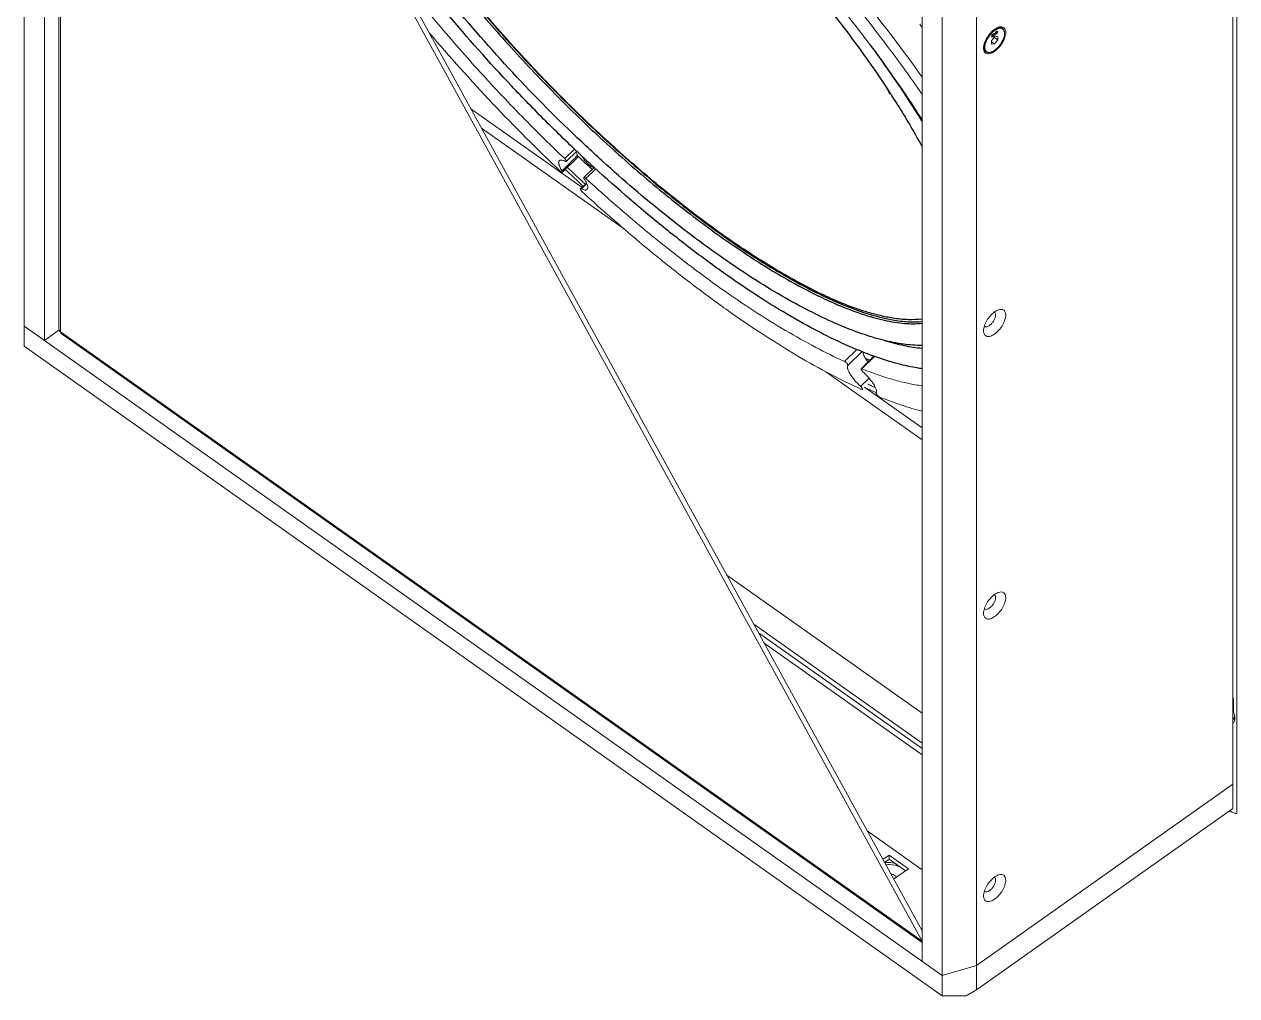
# Model space of a CAD drawing. Header units: millimetres. Extents: x 0 to 9253, y 0 to 2730.
# Drawn here: x 7254 to 7679, y 781.2 to 1121.5 of the extents above; entities that cross this region are included whole.
import ezdxf

# ---------------------------------------------------------------- set-up
doc = ezdxf.new("R2010")
doc.units = ezdxf.units.MM
doc.layers.get('0').update_dxf_attribs({"lineweight": 13})
doc.layers.add('INTFCLR_5745', color=7, linetype='Continuous')
doc.layers.add('INTFCLR_5745_1_1', color=7, linetype='Continuous')

msp = doc.modelspace()

# ---------------------------------------------------------------- linework, layer by layer
at = {"color": 7, "linetype": 'Continuous'}
for p, q in [((7254.02, 1008.72), (7254.02, 1358.04)), ((7261.09, 1010.79), (7261.09, 1353.04)), ((7266.16, 1349.45), (7266.16, 1014.84)), ((7266.75, 1349.04), (7266.75, 1013.84)), ((7267.99, 1348.16), (7568.68, 800.34)), ((7568.68, 803.91), (7271.2, 1345.89)), ((7678.99, 845.04), (7678.99, 1207.79)), ((7677.58, 1197.54), (7677.58, 846.81)), ((7568.68, 793.29), (7568.68, 1135.54)), ((7575.76, 1130.54), (7575.76, 781.22)), ((7587.78, 783.31), (7587.78, 1134.04)), ((7593.1, 1117.85), (7592.98, 1117.64)), ((7592.98, 1117.48), (7593.1, 1117.7)), ((7593.1, 1117.7), (7593.04, 1117.74)), ((7593.21, 1117.93), (7593.1, 1117.85)), ((7593.1, 1117.7), (7593.1, 1116.94)), ((7593.14, 1117.07), (7593.14, 1117.88)), ((7593.21, 1117.02), (7593.21, 1117.93)), ((7593.38, 1117.78), (7593.36, 1117.67)), ((7593.4, 1117.85), (7593.38, 1117.78)), ((7593.4, 1117.84), (7593.39, 1117.77)), ((7593.46, 1117.72), (7593.39, 1117.77)), ((7593.39, 1117.63), (7593.39, 1117.77)), ((7593.44, 1117.96), (7593.4, 1117.85)), ((7593.48, 1117.85), (7593.42, 1117.89)), ((7593.5, 1118.06), (7593.44, 1117.96)), ((7593.46, 1117.72), (7593.48, 1117.85)), ((7593.46, 1117.58), (7593.46, 1117.72)), ((7593.48, 1117.85), (7593.55, 1118.02)), ((7593.59, 1118.18), (7593.5, 1118.06)), ((7593.55, 1118.02), (7593.5, 1118.06)), ((7593.55, 1118.02), (7593.61, 1118.1)), ((7593.61, 1118.1), (7593.56, 1118.14)), ((7593.71, 1118.28), (7593.59, 1118.18)), ((7593.61, 1118.1), (7593.71, 1118.18)), ((7593.71, 1118.18), (7593.65, 1118.23)), ((7593.73, 1118.28), (7593.68, 1118.25)), ((7593.82, 1118.34), (7593.71, 1118.28)), ((7593.71, 1118.18), (7593.8, 1118.23)), ((7593.79, 1118.28), (7593.73, 1118.28)), ((7593.8, 1118.23), (7593.73, 1118.28)), ((7593.86, 1118.23), (7593.79, 1118.28)), ((7593.8, 1118.23), (7593.86, 1118.23)), ((7593.92, 1118.35), (7593.82, 1118.34)), ((7593.86, 1118.23), (7593.93, 1118.17)), ((7593.93, 1117.8), (7593.86, 1117.63)), ((7593.97, 1117.69), (7593.91, 1117.74)), ((7593.97, 1118.33), (7593.92, 1118.35)), ((7593.92, 1117.59), (7593.97, 1117.69)), ((7593.93, 1118.35), (7593.94, 1118.33)), ((7593.93, 1118.17), (7593.95, 1118.07)), ((7593.95, 1117.93), (7593.93, 1117.8)), ((7594.01, 1118.28), (7593.94, 1118.33)), ((7593.94, 1118.33), (7593.96, 1118.29)), ((7593.96, 1117.92), (7593.94, 1117.86)), ((7594.01, 1117.8), (7593.94, 1117.85)), ((7593.95, 1118.07), (7593.95, 1117.93)), ((7594.03, 1118.24), (7593.96, 1118.29)), ((7593.96, 1118.29), (7593.98, 1118.2)), ((7593.98, 1118.03), (7593.96, 1117.92)), ((7594.03, 1117.87), (7593.96, 1117.92)), ((7594.01, 1118.28), (7593.97, 1118.33)), ((7593.97, 1117.69), (7594.01, 1117.8)), ((7594.05, 1118.15), (7593.98, 1118.2)), ((7593.98, 1118.03), (7593.98, 1118.2)), ((7594.05, 1117.98), (7593.98, 1118.03)), ((7594.03, 1118.24), (7594.01, 1118.28)), ((7594.01, 1117.8), (7594.03, 1117.87)), ((7594.05, 1118.15), (7594.03, 1118.24)), ((7594.03, 1117.87), (7594.05, 1117.98)), ((7594.05, 1117.98), (7594.05, 1118.15)), ((7594.3, 1117.88), (7594.2, 1117.82)), ((7594.2, 1117.82), (7594.2, 1117.72)), ((7594.2, 1117.72), (7594.3, 1117.79)), ((7594.3, 1117.79), (7594.23, 1117.84)), ((7594.25, 1119.87), (7595.13, 1120.18)), ((7594.3, 1117.79), (7594.3, 1117.88)), ((7594.49, 1118.68), (7594.45, 1118.55)), ((7594.45, 1118.55), (7594.45, 1118.48)), ((7594.45, 1118.48), (7594.49, 1118.41)), ((7594.47, 1118.61), (7594.47, 1118.63)), ((7594.54, 1118.56), (7594.47, 1118.61)), ((7594.47, 1118.61), (7594.49, 1118.57)), ((7594.54, 1118.6), (7594.48, 1118.65)), ((7594.57, 1118.43), (7594.48, 1118.42)), ((7594.54, 1118.8), (7594.49, 1118.68)), ((7594.56, 1118.52), (7594.49, 1118.57)), ((7594.49, 1118.57), (7594.53, 1118.54)), ((7594.49, 1118.41), (7594.54, 1118.37)), ((7594.58, 1118.2), (7594.49, 1118.13)), ((7594.49, 1118.13), (7594.5, 1118.09)), ((7594.56, 1118.67), (7594.5, 1118.71)), ((7594.59, 1118.11), (7594.5, 1118.1)), ((7594.5, 1118.09), (7594.56, 1118.05)), ((7594.6, 1118.49), (7594.53, 1118.54)), ((7594.64, 1118.92), (7594.54, 1118.8)), ((7594.6, 1118.76), (7594.54, 1118.8)), ((7594.54, 1118.6), (7594.56, 1118.67)), ((7594.54, 1118.56), (7594.54, 1118.6)), ((7594.56, 1118.52), (7594.54, 1118.56)), ((7594.54, 1118.37), (7594.64, 1118.38)), ((7594.56, 1118.67), (7594.6, 1118.76)), ((7594.6, 1118.49), (7594.56, 1118.52)), ((7594.56, 1118.05), (7594.66, 1118.06)), ((7594.66, 1118.47), (7594.57, 1118.43)), ((7594.64, 1118.38), (7594.57, 1118.43)), ((7594.62, 1118.17), (7594.58, 1118.2)), ((7594.68, 1118.16), (7594.59, 1118.11)), ((7594.66, 1118.06), (7594.59, 1118.11)), ((7594.66, 1118.84), (7594.6, 1118.87)), ((7594.6, 1118.76), (7594.66, 1118.84)), ((7594.66, 1118.49), (7594.6, 1118.49)), ((7594.68, 1118.17), (7594.62, 1118.17)), ((7594.73, 1119.01), (7594.64, 1118.92)), ((7594.64, 1118.38), (7594.73, 1118.42)), ((7594.71, 1118.9), (7594.66, 1118.94)), ((7594.66, 1118.84), (7594.71, 1118.9)), ((7594.66, 1118.47), (7594.71, 1118.51)), ((7594.71, 1118.51), (7594.66, 1118.49)), ((7594.73, 1118.42), (7594.66, 1118.47)), ((7594.66, 1118.06), (7594.75, 1118.11)), ((7594.68, 1118.16), (7594.72, 1118.19)), ((7594.73, 1118.19), (7594.68, 1118.17)), ((7594.75, 1118.11), (7594.68, 1118.16)), ((7594.71, 1118.9), (7594.85, 1118.99)), ((7594.85, 1118.6), (7594.71, 1118.51)), ((7594.83, 1119.07), (7594.73, 1119.01)), ((7594.73, 1118.42), (7594.83, 1118.49)), ((7594.85, 1118.27), (7594.73, 1118.19)), ((7594.75, 1118.11), (7594.83, 1118.16)), ((7594.83, 1118.49), (7594.76, 1118.54)), ((7594.83, 1118.16), (7594.76, 1118.21)), ((7594.83, 1119.06), (7594.78, 1119.04)), ((7594.85, 1118.99), (7594.78, 1119.04)), ((7594.92, 1119.12), (7594.83, 1119.07)), ((7594.89, 1119.06), (7594.83, 1119.06)), ((7594.9, 1119.01), (7594.83, 1119.06)), ((7594.83, 1118.49), (7594.92, 1118.58)), ((7594.83, 1118.16), (7594.92, 1118.25)), ((7594.85, 1118.99), (7594.9, 1119.01)), ((7594.9, 1118.66), (7594.85, 1118.6)), ((7594.9, 1118.33), (7594.85, 1118.27)), ((7594.92, 1118.58), (7594.86, 1118.62)), ((7594.92, 1118.25), (7594.86, 1118.29)), ((7594.96, 1119.01), (7594.89, 1119.06)), ((7594.9, 1119.01), (7594.96, 1119.01)), ((7594.96, 1118.74), (7594.9, 1118.66)), ((7594.96, 1118.41), (7594.9, 1118.33)), ((7595.02, 1119.13), (7594.92, 1119.12)), ((7594.92, 1118.58), (7595.04, 1118.74)), ((7594.92, 1118.25), (7595.02, 1118.37)), ((7594.96, 1119.01), (7595, 1118.98)), ((7595, 1118.83), (7594.96, 1118.74)), ((7595, 1118.5), (7594.96, 1118.41)), ((7595.02, 1118.37), (7594.96, 1118.41)), ((7595.04, 1118.74), (7594.98, 1118.78)), ((7595, 1118.98), (7595.02, 1118.94)), ((7595.02, 1118.9), (7595, 1118.83)), ((7595.02, 1118.57), (7595, 1118.5)), ((7595.01, 1119.13), (7595.04, 1119.07)), ((7595.07, 1118.49), (7595.01, 1118.54)), ((7595.07, 1119.09), (7595.02, 1119.13)), ((7595.02, 1118.94), (7595.02, 1118.9)), ((7595.04, 1118.7), (7595.02, 1118.57)), ((7595.04, 1118.67), (7595.02, 1118.6)), ((7595.02, 1118.37), (7595.07, 1118.49)), ((7595.11, 1119.02), (7595.04, 1119.07)), ((7595.04, 1119.07), (7595.06, 1118.95)), ((7595.06, 1118.82), (7595.04, 1118.67)), ((7595.04, 1118.74), (7595.04, 1118.7)), ((7595.11, 1118.62), (7595.04, 1118.67)), ((7595.13, 1118.9), (7595.06, 1118.95)), ((7595.06, 1118.82), (7595.06, 1118.95)), ((7595.13, 1118.77), (7595.06, 1118.82)), ((7595.11, 1119.02), (7595.07, 1119.09)), ((7595.07, 1118.49), (7595.11, 1118.62)), ((7595.13, 1118.9), (7595.11, 1119.02)), ((7595.11, 1118.62), (7595.13, 1118.77)), ((7595.13, 1118.77), (7595.13, 1118.9)), ((7596.96, 1120.04), (7596.9, 1120.08)), ((7590.45, 1113.55), (7590.45, 1114.51)), ((7592.98, 1117.64), (7592.98, 1117.48)), ((7594.14, 1117.13), (7593.08, 1115.77)), ((7593.08, 1115.77), (7593.08, 1114.55)), ((7594.14, 1114.68), (7593.08, 1115.43)), ((7593.08, 1114.55), (7594.14, 1114.68)), ((7593.1, 1117.04), (7593.14, 1117.07)), ((7593.1, 1116.94), (7593.21, 1117.02)), ((7593.21, 1117.02), (7593.14, 1117.07)), ((7593.36, 1117.67), (7593.36, 1117.5)), ((7593.36, 1117.5), (7593.38, 1117.41)), ((7593.38, 1117.41), (7593.4, 1117.37)), ((7593.46, 1117.58), (7593.39, 1117.63)), ((7593.39, 1117.63), (7593.41, 1117.53)), ((7593.4, 1117.37), (7593.44, 1117.32)), ((7593.48, 1117.48), (7593.41, 1117.53)), ((7593.41, 1117.53), (7593.48, 1117.47)), ((7593.43, 1117.35), (7593.41, 1117.35)), ((7593.52, 1117.36), (7593.43, 1117.35)), ((7593.5, 1117.3), (7593.43, 1117.35)), ((7593.44, 1117.32), (7593.5, 1117.3)), ((7593.48, 1117.48), (7593.46, 1117.58)), ((7593.55, 1117.42), (7593.48, 1117.48)), ((7593.55, 1117.42), (7593.48, 1117.47)), ((7593.5, 1117.3), (7593.59, 1117.31)), ((7593.64, 1117.42), (7593.52, 1117.36)), ((7593.59, 1117.31), (7593.52, 1117.36)), ((7593.61, 1117.42), (7593.55, 1117.42)), ((7593.59, 1117.31), (7593.71, 1117.37)), ((7593.71, 1117.47), (7593.61, 1117.42)), ((7593.67, 1117.45), (7593.64, 1117.42)), ((7593.71, 1117.37), (7593.64, 1117.42)), ((7593.8, 1117.55), (7593.71, 1117.47)), ((7593.71, 1117.37), (7593.82, 1117.47)), ((7593.82, 1117.47), (7593.76, 1117.51)), ((7593.86, 1117.63), (7593.8, 1117.55)), ((7593.82, 1117.47), (7593.92, 1117.59)), ((7593.92, 1117.59), (7593.86, 1117.63)), ((7595.2, 1116.05), (7593.97, 1116.92)), ((7595.2, 1117.27), (7594.14, 1117.13)), ((7594.14, 1114.68), (7595.2, 1116.05)), ((7595.2, 1116.05), (7595.2, 1117.27)), ((7591.18, 1111.88), (7591.12, 1111.92)), ((7410.6, 1091.92), (7449.53, 1064.39)), ((7414.34, 1085.11), (7464.35, 1049.74)), ((7447.97, 1075.52), (7442.5, 1070.21)), ((7446.89, 1077.84), (7443.44, 1074.49)), ((7447.71, 1077.06), (7444.01, 1073.47)), ((7448.27, 1075.17), (7447.94, 1075.47)), ((7448.28, 1075.2), (7447.96, 1075.5)), ((7448.1, 1075.02), (7442.63, 1069.71)), ((7443.7, 1073.5), (7443.38, 1073.65)), ((7453.77, 1071.4), (7450.13, 1067.88)), ((7450.11, 1067.83), (7450.13, 1067.88)), ((7454.37, 1070.86), (7450.91, 1067.5)), ((7451.1, 1065.92), (7449, 1063.89)), ((7451.19, 1065.71), (7449.29, 1063.86)), ((7575.76, 788.3), (7254.02, 1015.8)), ((7261.09, 1010.79), (7254.02, 1015.8)), ((7266.3, 1014.48), (7261.09, 1010.79)), ((7266.4, 1014.05), (7266.04, 1014.3)), ((7266.75, 1013.84), (7568.68, 800.34)), ((7267.01, 1013.2), (7568.68, 799.89)), ((7254.02, 1008.72), (7575.76, 781.22)), ((7545.82, 1007.6), (7541.52, 1003.43)), ((7547.65, 1006.88), (7542.66, 1002.03)), ((7551.84, 1005.23), (7547.33, 1000.86)), ((7552.03, 1005.17), (7547.58, 1000.85)), ((7535.01, 999.78), (7568.68, 975.97)), ((7542.67, 1002.06), (7542.66, 1002.03)), ((7550.14, 997.56), (7547.16, 994.66)), ((7548.54, 994.38), (7568.68, 980.14)), ((7500.29, 928.53), (7568.68, 880.16)), ((7568.68, 869.67), (7509.7, 911.38)), ((7511.36, 908.35), (7568.68, 867.82)), ((7568.68, 865.57), (7513.38, 904.68)), ((7677.58, 885.4), (7677.75, 885.52)), ((7677.86, 884.74), (7677.86, 881.12)), ((7678.36, 878.02), (7678.36, 878.73)), ((7587.78, 791.8), (7677.58, 855.3)), ((7587.78, 783.31), (7677.58, 846.81)), ((7676.54, 846.07), (7676.87, 845.84)), ((7568.68, 825.34), (7549.47, 838.93)), ((7557.19, 830.46), (7554.97, 828.89)), ((7557.19, 829.05), (7555.53, 827.87)), ((7563.91, 825.71), (7557.19, 830.46)), ((7557.19, 830.46), (7557.19, 829.05)), ((7562.91, 825), (7557.19, 829.05)), ((7558.73, 822.05), (7563.91, 825.71)), ((7587.78, 791.8), (7575.76, 788.3)), ((7584.17, 781.2), (7587.78, 783.31)), ((7584.17, 781.2), (7575.76, 781.22))]:
    msp.add_line(p, q, dxfattribs=at)
for centre, radius, start, end in [((7147.24, 805.24), 526.32, 36.7907, 36.94), ((7598.52, 1113.26), 7.53, 128.4228, 131.2285), ((7598.13, 1114.16), 6.91, 124.1634, 125.2675), ((7597.24, 1115.64), 5.18, 114.8763, 118.6811), ((7596.42, 1116.68), 3.7, 110.2547, 111.2138), ((7596.15, 1119.01), 1.31, 65.3115, 67.1109), ((7596.16, 1119.04), 1.27, 59.884, 65.3309), ((7596.17, 1119.06), 1.25, 54.7384, 59.8805), ((7596.23, 1119.02), 1.25, 54.734, 58.035), ((7594.17, 1118.36), 3.43, 359.9991, 0.5386), ((7593.93, 1113.55), 3.48, 179.9992, 180.5137), ((7593.98, 1113.5), 3.5, 179.9992, 180.5137), ((7594.03, 1113.46), 3.5, 179.9991, 180.5386), ((7594.11, 1113.46), 3.43, 179.9991, 180.5386), ((7591.91, 1112.9), 1.26, 228.1075, 234.7205), ((7444.12, 1074.35), 0.95, 243.8008, 246.8671), ((7868.88, 1519.17), 617.03, 226.52869, 227.18674), ((7871.94, 1522.05), 615.79, 226.52709, 227.13665), ((7874.17, 1524.14), 625.27, 226.48199, 227.27026), ((7864.31, 1514.25), 610.31, 227.18802, 227.33271), ((7593.66, 1019.99), 0.764, 54.7788, 65.313), ((7591.08, 1016.34), 0.764, 224.2411, 234.697), ((7619.63, 1152.27), 171.7, 245.9945, 246.6), ((7616.94, 1146.09), 164.97, 246.6029, 246.9262), ((7593.66, 920.99), 0.764, 54.7788, 65.313), ((7591.08, 917.34), 0.764, 224.2411, 234.697), ((7672.98, 878.24), 6.19, 37.8598, 41.9574), ((7593.66, 822), 0.764, 54.7788, 65.313), ((7591.08, 818.35), 0.764, 224.2411, 234.697)]:
    msp.add_arc(centre, radius, start, end, dxfattribs=at)
for points, knots in [([(7490.08, 1188.05), (7497.58, 1180.93), (7512.18, 1166.33), (7529.47, 1147.31), (7542.56, 1131.77), (7551.82, 1120.17), (7560.54, 1108.63), (7566.05, 1100.88), (7568.7, 1097.03)], [0, 0, 0, 0, 0.257472, 0.513882, 0.639833, 0.763302, 0.883584, 1, 1, 1, 1]), ([(7568.69, 1088.18), (7566.15, 1092.16), (7560.8, 1100.2), (7552.19, 1112.21), (7542.88, 1124.35), (7532.93, 1136.54), (7522.44, 1148.66), (7511.48, 1160.63), (7500.16, 1172.34), (7492.39, 1179.94), (7488.46, 1183.68)], [0, 0, 0, 0, 0.113296, 0.231717, 0.354424, 0.480526, 0.609096, 0.739179, 0.869805, 1, 1, 1, 1]), ([(7524.36, 1157.83), (7532.49, 1148.92), (7547.85, 1131.09), (7562.11, 1112.36), (7568.73, 1102.99)], [0, 0, 0, 0, 0.5126, 1, 1, 1, 1]), ([(7383.94, 1140.48), (7388.32, 1134.76), (7397.45, 1123.34), (7411.96, 1106.61), (7427.31, 1090.24), (7437.99, 1079.67), (7443.44, 1074.49)], [0, 0, 0, 0, 0.243051, 0.493112, 0.746634, 1, 1, 1, 1]), ([(7441.81, 1070.12), (7433.73, 1077.81), (7418.01, 1093.57), (7403.14, 1110.13), (7395.96, 1118.58)], [0, 0, 0, 0, 0.501614, 1, 1, 1, 1]), ([(7590.45, 1113.55), (7590.45, 1113.77), (7590.49, 1114.23), (7590.65, 1114.93), (7590.91, 1115.67), (7591.27, 1116.42), (7591.7, 1117.15), (7592.2, 1117.86), (7592.76, 1118.51), (7593.16, 1118.9), (7593.37, 1119.08)], [0, 0, 0, 0, 0.101802, 0.214792, 0.337334, 0.467092, 0.601289, 0.736896, 0.870804, 1, 1, 1, 1]), ([(7593.52, 1119.31), (7592.89, 1118.76), (7591.78, 1117.49), (7590.97, 1116.01), (7590.68, 1115.23)], [0, 0, 0, 0, 0.501341, 1, 1, 1, 1]), ([(7590.68, 1113.46), (7590.68, 1113.67), (7590.72, 1114.13), (7590.88, 1114.82), (7591.14, 1115.55), (7591.49, 1116.29), (7591.92, 1117.02), (7592.41, 1117.71), (7592.96, 1118.35), (7593.36, 1118.74), (7593.56, 1118.92)], [0, 0, 0, 0, 0.101809, 0.21482, 0.33739, 0.467175, 0.601392, 0.736997, 0.870873, 1, 1, 1, 1]), ([(7597.61, 1118.36), (7597.61, 1118.24), (7597.59, 1118), (7597.52, 1117.49), (7597.35, 1116.82), (7597.03, 1116.01), (7596.61, 1115.19), (7596.09, 1114.39), (7595.5, 1113.65), (7594.85, 1113), (7594.19, 1112.46), (7593.61, 1112.1), (7593.16, 1111.89), (7592.84, 1111.77), (7592.53, 1111.7), (7592.24, 1111.66), (7591.97, 1111.67), (7591.71, 1111.71), (7591.48, 1111.8), (7591.27, 1111.93), (7591.09, 1112.1), (7590.94, 1112.3), (7590.82, 1112.54), (7590.74, 1112.81), (7590.69, 1113.11), (7590.68, 1113.32), (7590.68, 1113.43)], [0, 0, 0, 0, 0.029644, 0.06125, 0.129801, 0.20439, 0.283166, 0.363967, 0.444489, 0.522448, 0.59574, 0.66262, 0.693291, 0.721991, 0.748719, 0.77356, 0.796699, 0.818437, 0.839192, 0.859486, 0.879891, 0.900968, 0.9232, 0.946964, 0.972525, 1, 1, 1, 1]), ([(7593.17, 1118.84), (7592.94, 1118.62), (7592.5, 1118.16), (7591.91, 1117.39), (7591.4, 1116.57), (7591.12, 1116), (7590.99, 1115.71)], [0, 0, 0, 0, 0.247241, 0.501137, 0.754455, 1, 1, 1, 1]), ([(7591.05, 1115.67), (7591.18, 1115.96), (7591.46, 1116.53), (7591.97, 1117.35), (7592.56, 1118.11), (7593, 1118.58), (7593.23, 1118.8)], [0, 0, 0, 0, 0.245539, 0.498854, 0.752751, 1, 1, 1, 1]), ([(7597.63, 1118.41), (7597.63, 1118.21), (7597.6, 1117.8), (7597.47, 1117.17), (7597.25, 1116.51), (7596.96, 1115.83), (7596.6, 1115.16), (7596.18, 1114.51), (7595.71, 1113.89), (7595.2, 1113.32), (7594.66, 1112.81), (7594.11, 1112.38), (7593.56, 1112.04), (7593.02, 1111.79), (7592.49, 1111.64), (7592.01, 1111.6), (7591.63, 1111.66), (7591.36, 1111.76), (7591.24, 1111.84), (7591.18, 1111.88)], [0, 0, 0, 0, 0.057138, 0.119733, 0.187177, 0.258531, 0.332631, 0.408169, 0.483763, 0.558032, 0.629658, 0.697462, 0.760484, 0.818083, 0.870065, 0.916827, 0.95949, 0.979883, 1, 1, 1, 1]), ([(7593.99, 1119.52), (7593.92, 1119.47), (7593.64, 1119.26), (7593.37, 1119.03), (7593.17, 1118.84)], [0, 0, 0, 0, 0.241523, 1, 1, 1, 1]), ([(7593.23, 1118.8), (7593.3, 1118.86), (7593.56, 1119.1), (7593.84, 1119.33), (7594.05, 1119.48)], [0, 0, 0, 0, 0.258081, 1, 1, 1, 1]), ([(7593.37, 1119.08), (7593.51, 1119.21), (7593.8, 1119.44), (7594.25, 1119.75), (7594.69, 1120), (7594.99, 1120.13), (7595.13, 1120.18)], [0, 0, 0, 0, 0.274413, 0.533926, 0.776293, 1, 1, 1, 1]), ([(7594.14, 1119.8), (7594.09, 1119.76), (7593.88, 1119.61), (7593.67, 1119.44), (7593.52, 1119.31)], [0, 0, 0, 0, 0.24329, 1, 1, 1, 1]), ([(7593.85, 1119.15), (7593.98, 1119.26), (7594.26, 1119.46), (7594.55, 1119.64), (7594.7, 1119.72)], [0, 0, 0, 0, 0.515448, 1, 1, 1, 1]), ([(7595.09, 1120.13), (7594.9, 1120.06), (7594.52, 1119.88), (7594.17, 1119.65), (7593.99, 1119.52)], [0, 0, 0, 0, 0.477049, 1, 1, 1, 1]), ([(7594.05, 1119.48), (7594.19, 1119.58), (7594.45, 1119.75), (7594.74, 1119.9), (7594.88, 1119.97)], [0, 0, 0, 0, 0.516371, 1, 1, 1, 1]), ([(7594.14, 1112.02), (7594.69, 1112.41), (7595.71, 1113.36), (7596.93, 1115.04), (7597.77, 1116.83), (7598.03, 1118.08), (7598.03, 1118.66)], [0, 0, 0, 0, 0.253701, 0.524646, 0.782308, 1, 1, 1, 1]), ([(7594.76, 1120.18), (7594.72, 1120.16), (7594.54, 1120.06), (7594.37, 1119.96), (7594.25, 1119.87)], [0, 0, 0, 0, 0.243616, 1, 1, 1, 1]), ([(7594.7, 1119.72), (7594.72, 1119.74), (7594.81, 1119.78), (7594.91, 1119.83), (7594.98, 1119.86)], [0, 0, 0, 0, 0.254801, 1, 1, 1, 1]), ([(7594.88, 1119.97), (7594.9, 1119.98), (7594.99, 1120.02), (7595.08, 1120.06), (7595.14, 1120.09)], [0, 0, 0, 0, 0.254907, 1, 1, 1, 1]), ([(7594.98, 1119.86), (7595.15, 1119.94), (7595.41, 1120.04), (7595.77, 1120.12), (7596.09, 1120.16), (7596.39, 1120.15), (7596.67, 1120.07), (7596.86, 1119.98), (7597.03, 1119.87), (7597.18, 1119.73), (7597.31, 1119.56), (7597.41, 1119.37), (7597.5, 1119.15), (7597.58, 1118.83), (7597.6, 1118.57), (7597.61, 1118.39)], [0, 0, 0, 0, 0.151793, 0.221232, 0.286521, 0.405927, 0.461526, 0.515424, 0.568636, 0.622237, 0.677269, 0.734651, 0.795146, 0.859338, 1, 1, 1, 1]), ([(7595.44, 1120.49), (7595.41, 1120.48), (7595.28, 1120.43), (7595.16, 1120.38), (7595.07, 1120.34)], [0, 0, 0, 0, 0.243566, 1, 1, 1, 1]), ([(7595.13, 1120.18), (7595.3, 1120.24), (7595.62, 1120.32), (7596.09, 1120.36), (7596.46, 1120.3), (7596.72, 1120.19), (7596.84, 1120.12), (7596.9, 1120.08)], [0, 0, 0, 0, 0.284745, 0.541525, 0.776473, 0.888968, 1, 1, 1, 1]), ([(7596.66, 1120.22), (7596.55, 1120.26), (7596.32, 1120.32), (7595.95, 1120.34), (7595.55, 1120.28), (7595.28, 1120.2), (7595.14, 1120.15)], [0, 0, 0, 0, 0.218838, 0.454967, 0.714307, 1, 1, 1, 1]), ([(7595.14, 1120.09), (7595.31, 1120.15), (7595.63, 1120.25), (7596.1, 1120.31), (7596.47, 1120.26), (7596.72, 1120.18), (7596.84, 1120.11), (7596.9, 1120.08)], [0, 0, 0, 0, 0.290973, 0.550348, 0.783204, 0.892874, 1, 1, 1, 1]), ([(7597.6, 1120.13), (7597.5, 1120.26), (7597.22, 1120.5), (7596.69, 1120.68), (7596.07, 1120.68), (7595.65, 1120.57), (7595.44, 1120.49)], [0, 0, 0, 0, 0.222957, 0.451724, 0.706641, 1, 1, 1, 1]), ([(7596.96, 1120.04), (7597.01, 1120), (7597.12, 1119.91), (7597.3, 1119.7), (7597.49, 1119.38), (7597.61, 1118.91), (7597.63, 1118.58), (7597.63, 1118.41)], [0, 0, 0, 0, 0.111032, 0.223527, 0.458475, 0.715255, 1, 1, 1, 1]), ([(7598.03, 1118.66), (7598.03, 1118.8), (7598, 1119.32), (7597.83, 1119.84), (7597.6, 1120.13)], [0, 0, 0, 0, 0.28432, 1, 1, 1, 1]), ([(7590.44, 1114.5), (7590.41, 1114.38), (7590.31, 1113.94), (7590.25, 1113.49), (7590.25, 1113.16)], [0, 0, 0, 0, 0.268187, 1, 1, 1, 1]), ([(7590.68, 1115.23), (7590.65, 1115.17), (7590.57, 1114.93), (7590.49, 1114.68), (7590.44, 1114.5)], [0, 0, 0, 0, 0.256149, 1, 1, 1, 1]), ([(7591.12, 1111.92), (7591.07, 1111.96), (7590.96, 1112.04), (7590.78, 1112.25), (7590.6, 1112.57), (7590.47, 1113.02), (7590.45, 1113.35), (7590.45, 1113.52)], [0, 0, 0, 0, 0.111341, 0.224105, 0.459343, 0.715925, 1, 1, 1, 1]), ([(7590.99, 1115.71), (7590.91, 1115.52), (7590.77, 1115.14), (7590.6, 1114.57), (7590.5, 1114.02), (7590.47, 1113.67), (7590.47, 1113.5)], [0, 0, 0, 0, 0.275372, 0.535483, 0.777657, 1, 1, 1, 1]), ([(7590.48, 1113.47), (7590.48, 1113.3), (7590.5, 1112.98), (7590.62, 1112.54), (7590.8, 1112.23), (7590.97, 1112.04), (7591.07, 1111.95), (7591.12, 1111.92)], [0, 0, 0, 0, 0.288939, 0.547014, 0.780263, 0.891055, 1, 1, 1, 1]), ([(7590.53, 1113.46), (7590.53, 1113.63), (7590.56, 1113.98), (7590.66, 1114.52), (7590.82, 1115.09), (7590.97, 1115.47), (7591.05, 1115.67)], [0, 0, 0, 0, 0.222346, 0.46452, 0.724629, 1, 1, 1, 1]), ([(7591.07, 1111.97), (7591.03, 1112), (7590.94, 1112.09), (7590.8, 1112.28), (7590.66, 1112.58), (7590.56, 1112.98), (7590.54, 1113.27), (7590.53, 1113.43)], [0, 0, 0, 0, 0.108571, 0.219835, 0.454933, 0.713559, 1, 1, 1, 1]), ([(7590.25, 1113.16), (7590.25, 1113.11), (7590.26, 1112.91), (7590.28, 1112.72), (7590.3, 1112.57)], [0, 0, 0, 0, 0.260727, 1, 1, 1, 1]), ([(7590.3, 1112.57), (7590.32, 1112.49), (7590.39, 1112.18), (7590.53, 1111.87), (7590.68, 1111.69)], [0, 0, 0, 0, 0.271555, 1, 1, 1, 1]), ([(7590.68, 1111.69), (7590.83, 1111.49), (7591.29, 1111.17), (7592.18, 1111.11), (7593.17, 1111.41), (7593.81, 1111.79), (7594.14, 1112.02)], [0, 0, 0, 0, 0.197817, 0.415521, 0.681178, 1, 1, 1, 1]), ([(7447.97, 1075.52), (7447.91, 1075.62), (7447.67, 1076), (7447.45, 1076.38), (7447.31, 1076.68)], [0, 0, 0, 0, 0.265624, 1, 1, 1, 1]), ([(7448.1, 1075.02), (7448.15, 1075.06), (7448.14, 1075.17), (7448.1, 1075.28), (7448.05, 1075.39), (7448.01, 1075.47), (7447.97, 1075.52)], [0, 0, 0, 0, 0.348621, 0.483916, 0.638805, 1, 1, 1, 1]), ([(7449.68, 1075.21), (7449.75, 1075.02), (7449.94, 1074.63), (7450.47, 1073.81), (7451.34, 1072.82), (7452.32, 1071.96), (7453.11, 1071.47), (7453.47, 1071.31), (7453.64, 1071.27)], [0, 0, 0, 0, 0.102769, 0.227538, 0.514123, 0.792886, 0.908556, 1, 1, 1, 1]), ([(7441.56, 1073.74), (7441.5, 1073.67), (7441.39, 1073.51), (7441.32, 1073.2), (7441.33, 1072.83), (7441.4, 1072.48), (7441.5, 1072.18), (7441.62, 1071.84), (7441.82, 1071.38), (7442.13, 1070.8), (7442.37, 1070.41), (7442.5, 1070.21)], [0, 0, 0, 0, 0.069928, 0.149323, 0.244423, 0.358207, 0.422435, 0.491518, 0.643841, 0.814044, 1, 1, 1, 1]), ([(7443.38, 1073.65), (7443.18, 1073.73), (7442.82, 1073.87), (7442.37, 1073.95), (7442.06, 1073.95), (7441.86, 1073.91), (7441.7, 1073.84), (7441.6, 1073.77), (7441.56, 1073.74)], [0, 0, 0, 0, 0.332821, 0.603877, 0.717903, 0.819737, 0.912383, 1, 1, 1, 1]), ([(7443.44, 1074.49), (7443.54, 1074.39), (7443.68, 1074.24), (7443.84, 1074.03), (7443.93, 1073.88), (7444, 1073.75), (7444.04, 1073.63), (7444.05, 1073.54), (7444.02, 1073.48), (7444.01, 1073.47)], [0, 0, 0, 0, 0.343281, 0.503936, 0.648616, 0.772125, 0.870891, 0.944609, 1, 1, 1, 1]), ([(7444.01, 1073.47), (7444, 1073.46), (7443.96, 1073.44), (7443.9, 1073.44), (7443.83, 1073.45), (7443.78, 1073.47), (7443.75, 1073.48)], [0, 0, 0, 0, 0.179245, 0.394964, 0.667091, 1, 1, 1, 1]), ([(7442.37, 1069.72), (7442.28, 1069.76), (7442.08, 1069.89), (7441.91, 1070.03), (7441.81, 1070.12)], [0, 0, 0, 0, 0.446236, 1, 1, 1, 1]), ([(7442.63, 1069.71), (7442.62, 1069.7), (7442.59, 1069.68), (7442.53, 1069.68), (7442.45, 1069.69), (7442.4, 1069.71), (7442.37, 1069.72)], [0, 0, 0, 0, 0.179251, 0.394931, 0.667023, 1, 1, 1, 1]), ([(7442.5, 1070.21), (7442.53, 1070.16), (7442.58, 1070.08), (7442.63, 1069.97), (7442.67, 1069.86), (7442.68, 1069.75), (7442.63, 1069.71)], [0, 0, 0, 0, 0.361195, 0.516084, 0.65138, 1, 1, 1, 1]), ([(7450.28, 1067.35), (7450.22, 1067.44), (7450.15, 1067.57), (7450.1, 1067.74), (7450.1, 1067.81), (7450.11, 1067.83)], [0, 0, 0, 0, 0.616201, 0.837431, 1, 1, 1, 1]), ([(7450.13, 1067.88), (7450.15, 1067.89), (7450.18, 1067.91), (7450.26, 1067.91), (7450.34, 1067.89), (7450.44, 1067.85), (7450.55, 1067.79), (7450.71, 1067.68), (7450.83, 1067.58), (7450.91, 1067.5)], [0, 0, 0, 0, 0.059741, 0.133702, 0.228837, 0.346699, 0.48596, 0.643943, 1, 1, 1, 1]), ([(7451.49, 1063.99), (7451.52, 1064.07), (7451.55, 1064.27), (7451.54, 1064.6), (7451.46, 1064.97), (7451.28, 1065.56), (7450.9, 1066.37), (7450.51, 1067.01), (7450.28, 1067.35)], [0, 0, 0, 0, 0.075049, 0.163117, 0.265975, 0.384196, 0.665455, 1, 1, 1, 1]), ([(7450.91, 1067.5), (7454.83, 1063.9), (7462.69, 1056.9), (7474.6, 1046.89), (7486.43, 1037.55), (7498.1, 1028.97), (7509.5, 1021.21), (7520.54, 1014.34), (7531.13, 1008.41), (7538.12, 1004.97), (7541.52, 1003.43)], [0, 0, 0, 0, 0.143339, 0.283342, 0.418983, 0.549281, 0.673321, 0.790264, 0.899365, 1, 1, 1, 1]), ([(7449.62, 1062.83), (7449.52, 1062.92), (7449.34, 1063.1), (7449.16, 1063.35), (7449.05, 1063.54), (7448.99, 1063.66), (7448.97, 1063.76), (7448.97, 1063.82), (7448.98, 1063.85)], [0, 0, 0, 0, 0.32202, 0.6196, 0.746275, 0.852714, 0.936947, 1, 1, 1, 1]), ([(7448.98, 1063.85), (7448.98, 1063.85), (7448.99, 1063.87), (7449, 1063.88), (7449, 1063.89)], [0, 0, 0, 0, 0.263028, 1, 1, 1, 1]), ([(7449, 1063.89), (7449.02, 1063.9), (7449.05, 1063.92), (7449.12, 1063.92), (7449.2, 1063.9), (7449.26, 1063.88), (7449.29, 1063.86)], [0, 0, 0, 0, 0.174047, 0.387852, 0.661878, 1, 1, 1, 1]), ([(7449.29, 1063.86), (7449.51, 1063.76), (7449.91, 1063.6), (7450.42, 1063.48), (7450.77, 1063.47), (7450.98, 1063.5), (7451.17, 1063.57), (7451.27, 1063.65), (7451.31, 1063.69)], [0, 0, 0, 0, 0.33763, 0.610802, 0.724476, 0.824917, 0.915248, 1, 1, 1, 1]), ([(7547.51, 993.61), (7543.83, 995.27), (7536.28, 998.98), (7524.84, 1005.38), (7512.92, 1012.8), (7500.6, 1021.18), (7487.99, 1030.46), (7475.2, 1040.54), (7462.33, 1051.37), (7453.85, 1058.94), (7449.62, 1062.83)], [0, 0, 0, 0, 0.100567, 0.209627, 0.326553, 0.450595, 0.580913, 0.716584, 0.856623, 1, 1, 1, 1]), ([(7451.31, 1063.69), (7451.35, 1063.73), (7451.43, 1063.82), (7451.47, 1063.93), (7451.49, 1063.99)], [0, 0, 0, 0, 0.485831, 1, 1, 1, 1]), ([(7594.14, 1020.8), (7593.59, 1020.42), (7592.57, 1019.46), (7591.35, 1017.78), (7590.51, 1015.99), (7590.25, 1014.74), (7590.25, 1014.16)], [0, 0, 0, 0, 0.253701, 0.524646, 0.782308, 1, 1, 1, 1]), ([(7594.49, 1019.66), (7594.49, 1019.86), (7594.45, 1020.22), (7594.23, 1020.52), (7594.1, 1020.61)], [0, 0, 0, 0, 0.549302, 1, 1, 1, 1]), ([(7595.44, 1021.5), (7595.33, 1021.46), (7594.87, 1021.27), (7594.45, 1021.02), (7594.14, 1020.8)], [0, 0, 0, 0, 0.231252, 1, 1, 1, 1]), ([(7598.03, 1019.66), (7598.03, 1020.02), (7597.95, 1020.68), (7597.37, 1021.49), (7596.42, 1021.76), (7595.77, 1021.61), (7595.44, 1021.5)], [0, 0, 0, 0, 0.274851, 0.500018, 0.725179, 1, 1, 1, 1]), ([(7590.64, 1015.71), (7590.74, 1015.64), (7590.99, 1015.55), (7591.43, 1015.57), (7591.9, 1015.74), (7592.21, 1015.93), (7592.37, 1016.04)], [0, 0, 0, 0, 0.195685, 0.419998, 0.68823, 1, 1, 1, 1]), ([(7592.37, 1016.04), (7592.67, 1016.25), (7593.23, 1016.77), (7593.89, 1017.69), (7594.35, 1018.67), (7594.49, 1019.35), (7594.49, 1019.66)], [0, 0, 0, 0, 0.253664, 0.52465, 0.78234, 1, 1, 1, 1]), ([(7594.14, 1013.02), (7594.69, 1013.41), (7595.71, 1014.36), (7596.93, 1016.04), (7597.77, 1017.84), (7598.03, 1019.09), (7598.03, 1019.66)], [0, 0, 0, 0, 0.253701, 0.524646, 0.782308, 1, 1, 1, 1]), ([(7266.16, 1014.84), (7266.16, 1014.65), (7266.29, 1014.25), (7266.58, 1013.96), (7266.75, 1013.84)], [0, 0, 0, 0, 0.471034, 1, 1, 1, 1]), ([(7266.75, 1013.84), (7266.75, 1013.71), (7266.78, 1013.47), (7266.92, 1013.26), (7267.01, 1013.2)], [0, 0, 0, 0, 0.549315, 1, 1, 1, 1]), ([(7590.25, 1014.16), (7590.25, 1013.93), (7590.29, 1013.48), (7590.51, 1012.89), (7590.88, 1012.44), (7591.4, 1012.18), (7592.01, 1012.12), (7592.98, 1012.31), (7593.69, 1012.7), (7594.14, 1013.02)], [0, 0, 0, 0, 0.132214, 0.246897, 0.349689, 0.450966, 0.56152, 0.688704, 1, 1, 1, 1]), ([(7541.52, 1003.43), (7541.59, 1003.4), (7541.73, 1003.32), (7542.01, 1003.11), (7542.27, 1002.84), (7542.49, 1002.56), (7542.6, 1002.36), (7542.67, 1002.2), (7542.68, 1002.1), (7542.67, 1002.06)], [0, 0, 0, 0, 0.117114, 0.257798, 0.567415, 0.713227, 0.838289, 0.934646, 1, 1, 1, 1]), ([(7548.82, 1004.54), (7548.7, 1004.75), (7548.48, 1005.15), (7548.23, 1005.73), (7548.06, 1006.26), (7548.01, 1006.59), (7548, 1006.74)], [0, 0, 0, 0, 0.305179, 0.574955, 0.806691, 1, 1, 1, 1]), ([(7549.72, 1003.18), (7549.63, 1003.29), (7549.31, 1003.73), (7549.02, 1004.19), (7548.82, 1004.54)], [0, 0, 0, 0, 0.263565, 1, 1, 1, 1]), ([(7542.59, 1001.87), (7542.53, 1001.7), (7542.52, 1001.39), (7542.6, 1000.97), (7542.75, 1000.43), (7543.08, 999.68), (7543.64, 998.72), (7544.35, 997.7), (7545.19, 996.66), (7546.13, 995.63), (7546.81, 994.98), (7547.16, 994.66)], [0, 0, 0, 0, 0.062954, 0.102342, 0.147375, 0.254099, 0.381092, 0.524445, 0.679182, 0.839678, 1, 1, 1, 1]), ([(7542.66, 1002.03), (7542.65, 1002.02), (7542.62, 1001.97), (7542.6, 1001.92), (7542.59, 1001.87)], [0, 0, 0, 0, 0.243098, 1, 1, 1, 1]), ([(7547.44, 1000.39), (7547.41, 1000.44), (7547.37, 1000.52), (7547.33, 1000.62), (7547.3, 1000.71), (7547.29, 1000.82), (7547.33, 1000.86)], [0, 0, 0, 0, 0.359516, 0.513352, 0.647861, 1, 1, 1, 1]), ([(7547.33, 1000.86), (7547.34, 1000.87), (7547.37, 1000.89), (7547.43, 1000.89), (7547.5, 1000.88), (7547.55, 1000.86), (7547.58, 1000.85)], [0, 0, 0, 0, 0.18259, 0.399426, 0.670136, 1, 1, 1, 1]), ([(7547.98, 999.77), (7547.87, 999.86), (7547.68, 1000.06), (7547.51, 1000.28), (7547.44, 1000.39)], [0, 0, 0, 0, 0.519421, 1, 1, 1, 1]), ([(7547.58, 1000.85), (7549.47, 1000.1), (7553.15, 998.72), (7558.59, 996.99), (7563.73, 995.7), (7567.08, 995.1), (7568.7, 994.88)], [0, 0, 0, 0, 0.277574, 0.536752, 0.777477, 1, 1, 1, 1]), ([(7551.73, 995.41), (7551.5, 995.78), (7550.97, 996.55), (7550.08, 997.66), (7549.08, 998.75), (7548.35, 999.44), (7547.98, 999.77)], [0, 0, 0, 0, 0.230243, 0.480631, 0.740853, 1, 1, 1, 1]), ([(7547.16, 994.66), (7547.29, 994.54), (7547.48, 994.34), (7547.68, 994.06), (7547.75, 993.93), (7547.77, 993.86)], [0, 0, 0, 0, 0.547849, 0.794591, 1, 1, 1, 1]), ([(7552.65, 992.32), (7552.73, 992.48), (7552.77, 992.78), (7552.72, 993.2), (7552.62, 993.58), (7552.47, 993.99), (7552.19, 994.62), (7551.93, 995.09), (7551.73, 995.41)], [0, 0, 0, 0, 0.160693, 0.262044, 0.379064, 0.512019, 0.660524, 1, 1, 1, 1]), ([(7547.78, 993.59), (7547.77, 993.58), (7547.74, 993.56), (7547.67, 993.56), (7547.59, 993.57), (7547.54, 993.6), (7547.51, 993.61)], [0, 0, 0, 0, 0.176279, 0.390789, 0.663874, 1, 1, 1, 1]), ([(7547.77, 993.86), (7547.79, 993.82), (7547.82, 993.75), (7547.82, 993.66), (7547.81, 993.63)], [0, 0, 0, 0, 0.58431, 1, 1, 1, 1]), ([(7547.81, 993.63), (7547.81, 993.63), (7547.8, 993.61), (7547.79, 993.6), (7547.78, 993.59)], [0, 0, 0, 0, 0.263043, 1, 1, 1, 1]), ([(7552.75, 992.44), (7552.4, 992.59), (7551.02, 993.2), (7549.65, 993.82), (7548.62, 994.3)], [0, 0, 0, 0, 0.246556, 1, 1, 1, 1]), ([(7552.79, 991.88), (7552.76, 991.93), (7552.71, 992.01), (7552.66, 992.13), (7552.64, 992.24), (7552.64, 992.3), (7552.65, 992.32)], [0, 0, 0, 0, 0.339567, 0.621162, 0.839224, 1, 1, 1, 1]), ([(7553.82, 990.92), (7553.78, 990.94), (7553.69, 990.98), (7553.5, 991.1), (7553.26, 991.3), (7553, 991.57), (7552.85, 991.78), (7552.79, 991.88)], [0, 0, 0, 0, 0.095209, 0.207449, 0.467573, 0.744899, 1, 1, 1, 1]), ([(7568.69, 986.01), (7566.27, 986.61), (7561.25, 988.09), (7556.35, 989.91), (7553.82, 990.92)], [0, 0, 0, 0, 0.478163, 1, 1, 1, 1]), ([(7595.44, 922.5), (7595.33, 922.46), (7594.87, 922.28), (7594.45, 922.03), (7594.14, 921.81)], [0, 0, 0, 0, 0.231252, 1, 1, 1, 1]), ([(7598.03, 920.67), (7598.03, 921.02), (7597.95, 921.68), (7597.37, 922.49), (7596.42, 922.77), (7595.77, 922.62), (7595.44, 922.5)], [0, 0, 0, 0, 0.274851, 0.500018, 0.725179, 1, 1, 1, 1]), ([(7594.14, 921.81), (7593.59, 921.42), (7592.57, 920.47), (7591.35, 918.79), (7590.51, 916.99), (7590.25, 915.74), (7590.25, 915.17)], [0, 0, 0, 0, 0.253701, 0.524646, 0.782308, 1, 1, 1, 1]), ([(7592.37, 917.05), (7592.67, 917.26), (7593.23, 917.78), (7593.89, 918.69), (7594.35, 919.67), (7594.49, 920.36), (7594.49, 920.67)], [0, 0, 0, 0, 0.253664, 0.52465, 0.78234, 1, 1, 1, 1]), ([(7594.49, 920.67), (7594.49, 920.86), (7594.45, 921.22), (7594.23, 921.53), (7594.1, 921.62)], [0, 0, 0, 0, 0.549302, 1, 1, 1, 1]), ([(7594.14, 914.03), (7594.69, 914.42), (7595.71, 915.37), (7596.93, 917.05), (7597.77, 918.84), (7598.03, 920.09), (7598.03, 920.67)], [0, 0, 0, 0, 0.253701, 0.524646, 0.782308, 1, 1, 1, 1]), ([(7590.25, 915.17), (7590.25, 914.93), (7590.29, 914.49), (7590.51, 913.89), (7590.88, 913.44), (7591.4, 913.18), (7592.01, 913.13), (7592.98, 913.32), (7593.69, 913.71), (7594.14, 914.03)], [0, 0, 0, 0, 0.132214, 0.246897, 0.349689, 0.450966, 0.56152, 0.688704, 1, 1, 1, 1]), ([(7590.64, 916.72), (7590.74, 916.65), (7590.99, 916.55), (7591.43, 916.58), (7591.9, 916.75), (7592.21, 916.94), (7592.37, 917.05)], [0, 0, 0, 0, 0.195685, 0.419998, 0.68823, 1, 1, 1, 1]), ([(7677.86, 884.74), (7677.86, 884.84), (7677.83, 885.28), (7677.71, 885.72), (7677.58, 886.04)], [0, 0, 0, 0, 0.2243, 1, 1, 1, 1]), ([(7677.58, 881.26), (7677.61, 881.22), (7677.71, 881.06), (7677.8, 880.89), (7677.87, 880.76)], [0, 0, 0, 0, 0.25242, 1, 1, 1, 1]), ([(7678.1, 879.98), (7678.06, 880.08), (7677.94, 880.45), (7677.86, 880.84), (7677.86, 881.12)], [0, 0, 0, 0, 0.274049, 1, 1, 1, 1]), ([(7678.36, 878.73), (7678.36, 878.83), (7678.33, 879.25), (7678.21, 879.67), (7678.1, 879.98)], [0, 0, 0, 0, 0.225319, 1, 1, 1, 1]), ([(7678.29, 879.28), (7678.29, 879.21), (7678.28, 879.08), (7678.24, 878.84), (7678.14, 878.63), (7678, 878.47), (7677.88, 878.38), (7677.74, 878.32), (7677.63, 878.3), (7677.58, 878.3)], [0, 0, 0, 0, 0.152028, 0.292196, 0.540405, 0.654563, 0.766539, 0.880414, 1, 1, 1, 1]), ([(7678.36, 878.16), (7678.24, 878.12), (7677.97, 878.09), (7677.71, 878.14), (7677.58, 878.18)], [0, 0, 0, 0, 0.462993, 1, 1, 1, 1]), ([(7677.58, 876.83), (7677.61, 876.84), (7677.74, 876.87), (7677.85, 876.92), (7677.93, 876.98)], [0, 0, 0, 0, 0.258492, 1, 1, 1, 1]), ([(7677.93, 876.98), (7678.07, 877.08), (7678.31, 877.41), (7678.36, 877.81), (7678.36, 878.02)], [0, 0, 0, 0, 0.450426, 1, 1, 1, 1]), ([(7678.99, 845.04), (7678.65, 845.03), (7677.88, 845.21), (7677.22, 845.59), (7676.87, 845.84)], [0, 0, 0, 0, 0.444783, 1, 1, 1, 1]), ([(7559.24, 827.61), (7558.94, 827.68), (7557.74, 827.88), (7556.51, 827.88), (7555.6, 827.75)], [0, 0, 0, 0, 0.248268, 1, 1, 1, 1]), ([(7555.96, 827.09), (7556.42, 827.13), (7558.18, 827.2), (7559.98, 826.82), (7561.17, 826.26)], [0, 0, 0, 0, 0.256578, 1, 1, 1, 1]), ([(7559.73, 822.75), (7559.52, 823.05), (7558.9, 823.58), (7558.13, 823.83), (7557.72, 823.9)], [0, 0, 0, 0, 0.466753, 1, 1, 1, 1]), ([(7594.14, 822.81), (7593.59, 822.43), (7592.57, 821.47), (7591.35, 819.79), (7590.51, 818), (7590.25, 816.75), (7590.25, 816.17)], [0, 0, 0, 0, 0.253701, 0.524646, 0.782308, 1, 1, 1, 1]), ([(7592.37, 818.05), (7592.67, 818.26), (7593.23, 818.78), (7593.89, 819.7), (7594.35, 820.68), (7594.49, 821.36), (7594.49, 821.67)], [0, 0, 0, 0, 0.253664, 0.52465, 0.78234, 1, 1, 1, 1]), ([(7594.49, 821.67), (7594.49, 821.87), (7594.45, 822.23), (7594.23, 822.53), (7594.1, 822.62)], [0, 0, 0, 0, 0.549302, 1, 1, 1, 1]), ([(7595.44, 823.51), (7595.33, 823.47), (7594.87, 823.28), (7594.45, 823.03), (7594.14, 822.81)], [0, 0, 0, 0, 0.231252, 1, 1, 1, 1]), ([(7594.14, 815.03), (7594.69, 815.42), (7595.71, 816.37), (7596.93, 818.05), (7597.77, 819.85), (7598.03, 821.1), (7598.03, 821.67)], [0, 0, 0, 0, 0.253701, 0.524646, 0.782308, 1, 1, 1, 1]), ([(7598.03, 821.67), (7598.03, 822.03), (7597.95, 822.69), (7597.37, 823.5), (7596.42, 823.77), (7595.77, 823.63), (7595.44, 823.51)], [0, 0, 0, 0, 0.274851, 0.500018, 0.725179, 1, 1, 1, 1]), ([(7590.25, 816.17), (7590.25, 815.94), (7590.29, 815.49), (7590.51, 814.9), (7590.88, 814.45), (7591.4, 814.19), (7592.01, 814.13), (7592.98, 814.32), (7593.69, 814.71), (7594.14, 815.03)], [0, 0, 0, 0, 0.132214, 0.246897, 0.349689, 0.450966, 0.56152, 0.688704, 1, 1, 1, 1]), ([(7590.64, 817.72), (7590.74, 817.65), (7590.99, 817.56), (7591.43, 817.58), (7591.9, 817.75), (7592.21, 817.94), (7592.37, 818.05)], [0, 0, 0, 0, 0.195685, 0.419998, 0.68823, 1, 1, 1, 1])]:
    msp.add_open_spline(points, degree=3, knots=knots, dxfattribs=at)
at = {"layer": 'INTFCLR_5745', "color": 7, "linetype": 'Continuous'}
for p, q in [((7557.49, 1097.36), (7557.55, 1097.26)), ((7557.53, 1097.34), (7557.6, 1097.24)), ((7568.51, 1087.75), (7568.68, 1087.45)), ((7568.55, 1087.73), (7568.73, 1087.43))]:
    msp.add_line(p, q, dxfattribs=at)
for centre, radius, start, end in [((7591.76, 1146.74), 133.5, 246.5335, 246.9259), ((7591.44, 1146.2), 133.59, 246.5584, 246.926), ((7620.88, 1161.55), 172.8, 245.3712, 245.9421)]:
    msp.add_arc(centre, radius, start, end, dxfattribs=at)
for points, knots in [([(7359.68, 1243.54), (7358.98, 1242.47), (7357.8, 1240.06), (7356.77, 1235.95), (7356.42, 1231.28), (7356.73, 1226.06), (7357.7, 1220.32), (7359.31, 1214.08), (7361.57, 1207.38), (7364.46, 1200.26), (7367.96, 1192.75), (7373.58, 1181.98), (7382.03, 1167.89), (7393.92, 1150.64), (7407.57, 1132.98), (7422.66, 1115.33), (7438.85, 1098.09), (7455.76, 1081.66), (7473, 1066.42), (7490.18, 1052.72), (7506.9, 1040.87), (7520.51, 1032.51), (7530.89, 1027.03), (7535.87, 1024.69), (7538.3, 1023.64)], [0, 0, 0, 0, 0.012854, 0.026887, 0.042525, 0.060045, 0.079608, 0.101287, 0.125097, 0.151002, 0.178934, 0.208794, 0.273786, 0.344814, 0.420482, 0.49924, 0.579445, 0.659409, 0.737451, 0.811949, 0.881392, 0.944435, 0.973216, 1, 1, 1, 1]), ([(7359.79, 1242.95), (7359.16, 1241.83), (7358.11, 1239.32), (7357.26, 1235.11), (7357.08, 1230.35), (7357.54, 1225.06), (7358.64, 1219.26), (7360.39, 1212.99), (7362.75, 1206.26), (7365.74, 1199.13), (7369.32, 1191.63), (7375.02, 1180.9), (7383.54, 1166.89), (7395.46, 1149.77), (7409.08, 1132.28), (7424.09, 1114.82), (7440.16, 1097.78), (7456.92, 1081.56), (7474, 1066.53), (7490.99, 1053.01), (7507.53, 1041.31), (7520.99, 1033.06), (7531.26, 1027.64), (7536.19, 1025.32), (7538.6, 1024.28)], [0, 0, 0, 0, 0.013049, 0.027386, 0.043388, 0.061293, 0.081237, 0.103277, 0.127414, 0.153606, 0.181779, 0.211832, 0.277067, 0.348148, 0.423697, 0.50219, 0.582016, 0.661523, 0.739071, 0.813076, 0.882063, 0.944722, 0.973346, 1, 1, 1, 1]), ([(7436.67, 1221.8), (7442.24, 1217.95), (7453.47, 1209.65), (7470.04, 1196.04), (7486.6, 1181.1), (7502.79, 1165.13), (7518.27, 1148.48), (7532.73, 1131.48), (7545.86, 1114.5), (7553.84, 1103.02), (7557.53, 1097.34)], [0, 0, 0, 0, 0.116374, 0.240038, 0.368666, 0.499816, 0.630989, 0.759687, 0.883467, 1, 1, 1, 1]), ([(7449.4, 1080.3), (7441.08, 1088.14), (7425.07, 1104.27), (7406.51, 1125.49), (7392.91, 1142.76), (7383.65, 1155.45), (7375.33, 1167.88), (7370.28, 1176.18), (7367.95, 1180.26)], [0, 0, 0, 0, 0.265039, 0.526757, 0.653137, 0.774876, 0.890838, 1, 1, 1, 1]), ([(7544.59, 1008.08), (7541.01, 1009.61), (7533.65, 1013.08), (7522.51, 1019.19), (7510.87, 1026.37), (7498.84, 1034.55), (7486.53, 1043.66), (7469.64, 1057.12), (7452.99, 1071.83), (7436.75, 1087.54), (7420.83, 1103.89), (7402.22, 1124.81), (7385.31, 1146.38), (7373.32, 1163.51), (7367.89, 1171.96), (7365.34, 1176.13)], [0, 0, 0, 0, 0.046955, 0.098127, 0.1532, 0.211833, 0.273585, 0.337961, 0.472409, 0.541341, 0.610609, 0.74771, 0.87897, 0.941019, 1, 1, 1, 1]), ([(7550.64, 1114.14), (7553.89, 1109.74), (7560.05, 1101.06), (7565.84, 1092.14), (7568.55, 1087.73)], [0, 0, 0, 0, 0.514033, 1, 1, 1, 1]), ([(7557.6, 1097.24), (7558.62, 1095.66), (7562.5, 1089.58), (7566.17, 1083.35), (7568.72, 1078.66)], [0, 0, 0, 0, 0.260766, 1, 1, 1, 1]), ([(7456.9, 1073.36), (7456.28, 1073.93), (7453.76, 1076.23), (7451.26, 1078.55), (7449.4, 1080.3)], [0, 0, 0, 0, 0.249022, 1, 1, 1, 1]), ([(7539.54, 1016.24), (7536.43, 1017.56), (7530.07, 1020.55), (7520.43, 1025.75), (7510.38, 1031.83), (7496.2, 1041.26), (7478.06, 1054.9), (7463.99, 1066.94), (7456.9, 1073.36)], [0, 0, 0, 0, 0.100322, 0.209063, 0.325634, 0.449445, 0.715518, 1, 1, 1, 1]), ([(7539.09, 1023.3), (7541.9, 1022.1), (7547.3, 1020.01), (7555.16, 1017.77), (7562.24, 1016.61), (7566.7, 1016.57), (7568.75, 1016.78)], [0, 0, 0, 0, 0.299787, 0.565908, 0.798567, 1, 1, 1, 1]), ([(7539.44, 1023.92), (7542.7, 1022.53), (7548.91, 1020.17), (7555.35, 1018.5), (7558.38, 1017.97)], [0, 0, 0, 0, 0.5357, 1, 1, 1, 1]), ([(7568.71, 1009.02), (7566.54, 1009.01), (7561.97, 1009.37), (7554.9, 1010.8), (7547.33, 1013.11), (7542.19, 1015.11), (7539.54, 1016.24)], [0, 0, 0, 0, 0.215541, 0.452722, 0.714105, 1, 1, 1, 1]), ([(7558.38, 1017.97), (7560.19, 1017.65), (7563.63, 1017.22), (7567.12, 1017.23), (7568.74, 1017.38)], [0, 0, 0, 0, 0.528975, 1, 1, 1, 1]), ([(7561.3, 1002.33), (7558.57, 1003.01), (7552.92, 1004.73), (7547.42, 1006.88), (7544.59, 1008.08)], [0, 0, 0, 0, 0.477387, 1, 1, 1, 1]), ([(7555.56, 1010.79), (7557.82, 1010.1), (7562.17, 1008.96), (7566.61, 1008.25), (7568.72, 1008.05)], [0, 0, 0, 0, 0.52811, 1, 1, 1, 1]), ([(7568.73, 1000.87), (7568.13, 1000.95), (7565.64, 1001.33), (7563.16, 1001.86), (7561.3, 1002.33)], [0, 0, 0, 0, 0.240962, 1, 1, 1, 1])]:
    msp.add_open_spline(points, degree=3, knots=knots, dxfattribs=at)
at = {"layer": 'INTFCLR_5745_1_1', "color": 7, "linetype": 'Continuous'}
for points, knots in [([(7538.73, 1024.65), (7536.4, 1025.64), (7531.64, 1027.83), (7521.72, 1032.98), (7508.7, 1040.84), (7492.68, 1052.01), (7476.18, 1064.95), (7459.55, 1079.38), (7443.17, 1095), (7427.38, 1111.45), (7412.53, 1128.38), (7398.94, 1145.43), (7386.92, 1162.21), (7378.2, 1176.01), (7372.25, 1186.64), (7368.44, 1194.13), (7365.19, 1201.28), (7362.51, 1208.07), (7360.43, 1214.46), (7358.95, 1220.41), (7358.08, 1225.89), (7357.75, 1232.2), (7358.37, 1236.73), (7359.34, 1239.37)], [0, 0, 0, 0, 0.026047, 0.054015, 0.115248, 0.182721, 0.255211, 0.331336, 0.409605, 0.488466, 0.56635, 0.641716, 0.713096, 0.77914, 0.809792, 0.838688, 0.865722, 0.890806, 0.913882, 0.934924, 0.953949, 0.971033, 1, 1, 1, 1]), ([(7556.39, 1099.06), (7556.49, 1098.87), (7556.8, 1098.26), (7557.1, 1097.66), (7557.29, 1097.23)], [0, 0, 0, 0, 0.31607, 1, 1, 1, 1]), ([(7558.47, 1018.58), (7556.96, 1018.82), (7553.83, 1019.45), (7547.18, 1021.29), (7542.14, 1023.19), (7538.73, 1024.65)], [0, 0, 0, 0, 0.221542, 0.462073, 1, 1, 1, 1]), ([(7568.71, 1018.26), (7567.11, 1018.06), (7563.67, 1017.94), (7560.26, 1018.3), (7558.47, 1018.58)], [0, 0, 0, 0, 0.470485, 1, 1, 1, 1])]:
    msp.add_open_spline(points, degree=3, knots=knots, dxfattribs=at)

doc.saveas('drawing.dxf')
